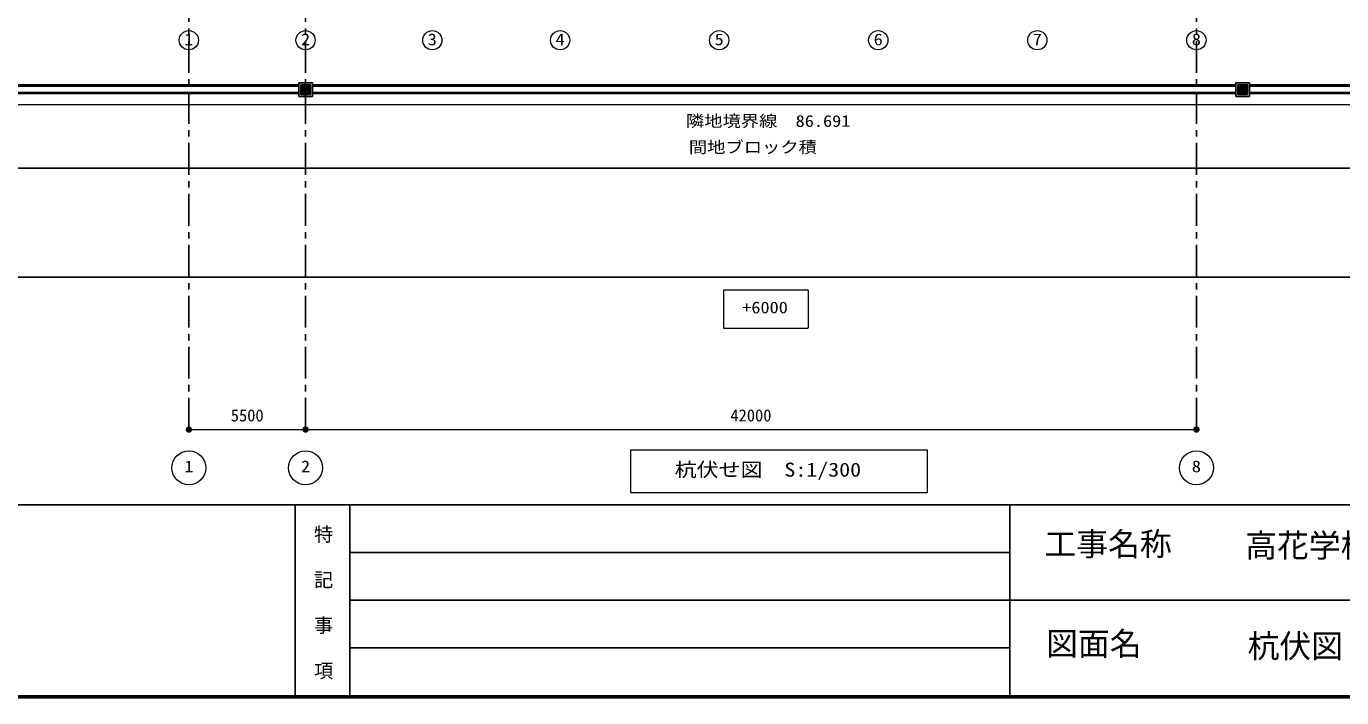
# Model space of a CAD drawing. Units: millimetres at full size, sheet at 1:300, with parts at other scales. Extents: x -70804 to 99911, y -70427 to 73681.
# Drawn here: x -28825 to 33191, y -70427 to -38800 of the extents above; entities that cross this region are included whole.
import ezdxf
from ezdxf.enums import TextEntityAlignment as Align

# ---------------------------------------------------------------- set-up
doc = ezdxf.new("R2010")
doc.units = ezdxf.units.MM
doc.header["$LTSCALE"] = 300
doc.linetypes.add('CHAIN1', pattern=[8, 5, -1, 1, -1])
for name, color, linetype, lineweight in [('0-5_姿線', 7, 'Continuous', 13), ('0-6_文字線', 5, 'Continuous', 13), ('0-8_建具線', 1, 'Continuous', 13), ('0-C_強調線', 4, 'Continuous', 13), ('A-0_杭伏', 7, 'Continuous', 18)]:
    doc.layers.add(name, color=color, linetype=linetype, lineweight=lineweight)
for name, color, linetype in [('4-1_庇', 7, 'CHAIN1'), ('4-5_室別面積', 7, 'Continuous'), ('4-D_強調線', 4, 'Continuous'), ('E-0', 5, 'Continuous')]:
    doc.layers.add(name, color=color, linetype=linetype)
doc.styles.add('ＭＳ ゴシック', font='')
doc.styles.get('ＭＳ ゴシック').set_extended_font_data('MS Gothic')

# ---------------------------------------------------------------- blocks, each defined once
blk = doc.blocks.new('filled_dot')
at = {"color": 0, "linetype": 'Continuous', "lineweight": -2, "const_width": 1.25}
blk.add_lwpolyline([(-0.625, 0, 1), (0.625, 0, 1)], format="xyb", close=True, dxfattribs=at)

msp = doc.modelspace()

# ---------------------------------------------------------------- linework, layer by layer
at = {"layer": '0-5_姿線'}
msp.add_line((-37557.4, -42484.1), (49942.6, -42484.1), dxfattribs=at)
at = {"layer": '0-6_文字線'}
for centre in [(-21158.5, -59596), (-15658.5, -59596), (26341.5, -59596)]:
    msp.add_circle(centre, 800, dxfattribs=at)
at = {"layer": '0-8_建具線'}
for p, q in [((-21158.5, -57796), (-15658.5, -57796)), ((-15658.5, -57796), (26341.5, -57796))]:
    msp.add_line(p, q, dxfattribs=at)
at = {"layer": '0-C_強調線'}
for p, q in [((4041.7, -51225.1), (4041.7, -53005.1)), ((4051.7, -51215.1), (8031.7, -51215.1)), ((8041.7, -51225.1), (8041.7, -53005.1)), ((4051.7, -53015.1), (8031.7, -53015.1))]:
    msp.add_line(p, q, dxfattribs=at)
msp.add_lwpolyline([(-337.9, -60762.8), (13662.1, -60762.8), (13662.1, -58762.8), (-337.9, -58762.8)], close=True, dxfattribs=at)
at = {"layer": '4-1_庇'}
for p, q in [((-15658.5, -57796), (-15658.5, -2984.1)), ((26341.5, -57796), (26341.5, -2984.1)), ((-21158.5, -57796), (-21158.5, -30663.5))]:
    msp.add_line(p, q, dxfattribs=at)
at = {"layer": '4-5_室別面積'}
for p, q in [((-15983.5, -42106), (-15983.5, -41456)), ((-15983.5, -41456), (-15333.5, -41456)), ((-15333.5, -41456), (-15333.5, -42106)), ((28192.9, -42106), (28192.9, -41456)), ((28192.9, -41456), (28842.9, -41456)), ((28842.9, -41456), (28842.9, -42106)), ((-36713.5, -41964.1), (-15983.5, -41964.1)), ((-36313.5, -41564.1), (-15983.5, -41564.1)), ((-15333.5, -42106), (-15983.5, -42106)), ((-15808.5, -41556), (-15508.5, -41556)), ((-15808.5, -42006), (-15808.5, -41556)), ((-15733.5, -42006), (-15733.5, -41556)), ((-15658.5, -42006), (-15658.5, -41556)), ((-15583.5, -42006), (-15583.5, -41556)), ((-15508.5, -42006), (-15508.5, -41556)), ((-15333.5, -41564.1), (28192.9, -41564.1)), ((-15333.5, -41964.1), (28192.9, -41964.1)), ((28842.9, -42106), (28192.9, -42106)), ((28367.9, -41556), (28667.9, -41556)), ((28367.9, -42006), (28367.9, -41556)), ((28442.9, -42006), (28442.9, -41556)), ((28517.9, -42006), (28517.9, -41556)), ((28592.9, -42006), (28592.9, -41556)), ((28667.9, -42006), (28667.9, -41556)), ((28842.9, -41564.1), (48958.9, -41564.1)), ((28842.9, -41964.1), (49360.5, -41964.1)), ((-45537.5, -50621.6), (58062.9, -50621.6))]:
    msp.add_line(p, q, dxfattribs=at)
msp.add_lwpolyline([(-37233.5, -839.6), (-40233.5, -4268.4), (-40233.5, -45484.1), (52954.5, -45484.1), (52730.3, 10837.7)], dxfattribs=at)
for points in [[(-15883.5, -41556), (-15433.5, -41556), (-15433.5, -42006), (-15883.5, -42006)], [(28292.9, -41556), (28742.9, -41556), (28742.9, -42006), (28292.9, -42006)]]:
    msp.add_lwpolyline(points, close=True, dxfattribs=at)
at = {"layer": '4-D_強調線'}
for p, q in [((-36663.5, -41914.1), (-15983.5, -41914.1)), ((-36363.5, -41614.1), (-15983.5, -41614.1)), ((-15333.5, -41614.1), (28192.9, -41614.1)), ((-15333.5, -41914.1), (28192.9, -41914.1)), ((28842.9, -41614.1), (49009.1, -41614.1)), ((28842.9, -41914.1), (49310.3, -41914.1))]:
    msp.add_line(p, q, dxfattribs=at)
at = {"layer": 'A-0_杭伏', "color": 5}
for centre in [(-21163.5, -39455.2), (-15659.7, -39455.2), (-9683.3, -39455.2), (-3658.5, -39455.2), (3841.5, -39455.2), (11341.5, -39455.2), (18841.5, -39455.2), (26341.5, -39455.2)]:
    msp.add_circle(centre, 453.2, dxfattribs=at)
at = {"layer": 'E-0'}
for p, q in [((-70146, -61341.4), (99825.4, -61341.4)), ((-16146, -70330), (-16146, -61345.2)), ((-13574.6, -70330), (-13574.6, -61345.2)), ((17539.7, -70314.4), (17539.7, -61341.4)), ((-13574.6, -65837.6), (-13574.6, -63591.4)), ((17539.7, -65837.6), (74111.1, -65837.6)), ((-70231.7, -70427), (99911.1, -70427)), ((-70188.9, -70384.2), (99868.3, -70384.2)), ((-70146, -70341.4), (99825.4, -70341.4))]:
    msp.add_line(p, q, dxfattribs=at)
at = {"layer": 'E-0', "color": 7}
for p, q in [((-13574.6, -63591.4), (17539.7, -63591.4)), ((17539.7, -65837.6), (-13582.4, -65837.6)), ((17539.7, -68083.8), (-13574.6, -68083.8))]:
    msp.add_line(p, q, dxfattribs=at)

# ---------------------------------------------------------------- block references
at = {"layer": '0-8_建具線', "xscale": 120, "yscale": 120, "rotation": 180}
for p in [(-21158.5, -57796), (-15658.5, -57796)]:
    msp.add_blockref('filled_dot', p, dxfattribs=at)
at = {"layer": '0-8_建具線', "xscale": 120, "yscale": 120}
for p in [(-15658.5, -57796), (26341.5, -57796)]:
    msp.add_blockref('filled_dot', p, dxfattribs=at)

# ---------------------------------------------------------------- texts
at = {"layer": '0-6_文字線', "style": 'ＭＳ ゴシック', "width": 1.15}
for s, height, p in [('1', 549.9, (-21379, -39855.7)), ('2', 549.9, (-15875.2, -39855.7)), ('3', 549.9, (-9898.8, -39855.7)), ('4', 549.9, (-3874.1, -39855.7)), ('5', 549.9, (3625.9, -39855.7)), ('6', 549.9, (11125.9, -39855.7)), ('7', 549.9, (18625.9, -39855.7)), ('8', 549.9, (26125.9, -39855.7)), ('隣地境界線  86.691', 549.9, (2273.1, -43699.9)), ('間地ブロック積', 549.9, (2411, -44931.9)), ('+6000', 549.9, (4927.8, -52484.3)), ('1', 549.9, (-21374.1, -59971)), ('2', 549.9, (-15874.1, -59971)), ('杭伏せ図  S:1/300', 659.8, (1745.9, -60212.8)), ('8', 549.9, (26125.9, -59971))]:
    msp.add_text(s, height=height, dxfattribs=at).set_placement(p, align=Align.BOTTOM_LEFT)
at = {"layer": '0-8_建具線', "style": 'ＭＳ ゴシック'}
for s, p in [('5500', (-19185.5, -57584.5)), ('42000', (4370.3, -57584.5))]:
    msp.add_text(s, height=569.6, dxfattribs=at).set_placement(p, align=Align.BOTTOM_LEFT)
at = {"layer": 'E-0', "color": 7, "style": 'ＭＳ ゴシック'}
for s, height, p in [('特', 659.8, (-15261.1, -63261.3)), ('工事名称', 1100, (19177.3, -64067.9)), ('高花学校給食センター解体撤去工事', 1100, (28640.1, -64140.3)), ('記', 659.8, (-15261.1, -65404.1)), ('事', 659.8, (-15261.1, -67547)), ('図面名', 1100, (19253.4, -68763.8)), ('杭伏図', 1100, (28751.8, -68875.5)), ('項', 659.8, (-15261.1, -69689.8))]:
    msp.add_text(s, height=height, dxfattribs=at).set_placement(p, align=Align.BOTTOM_LEFT)

doc.saveas('drawing.dxf')
